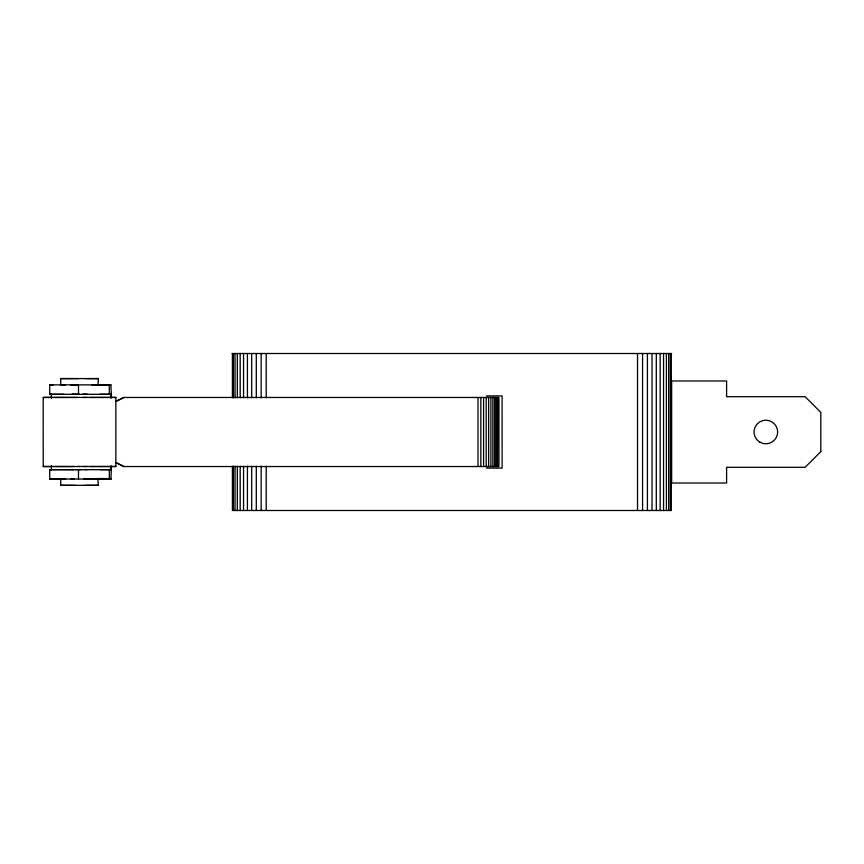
<?xml version="1.0" encoding="UTF-8"?>
<svg xmlns="http://www.w3.org/2000/svg" width="864" height="864" viewBox="0 0 864 864"><rect width="100%" height="100%" fill="white"/><g stroke="black" fill="none" stroke-linecap="round" stroke-linejoin="round"><path stroke-width="1.3" d="M78.149 378.583L60.75 378.594L60.739 384.869L65.264 384.869M98.042 384.88L98.323 378.594L60.75 378.594M111.11 398.196L110.938 394.373L109.318 394.297L109.328 384.88L70.805 384.858M497.578 466.538L497.675 397.462M111.434 467.456L110.905 479.088L70.816 479.023M51.484 465.782L51.289 469.67L49.702 469.649L49.712 479.056L60.556 479.088M111.11 465.782L110.905 469.67L49.702 469.649M51.289 479.088L60.696 478.559M115.69 401.458L123.682 397.462L498.96 397.462L498.96 466.538L123.682 466.538L115.69 462.542M116.014 401.458L124.006 397.462M98.323 378.594L85.741 378.605M97.891 479.045L98.366 485.32L85.039 485.341M65.75 479.034L60.707 479.045L60.707 485.33L98.366 485.32M87.178 394.157L83.225 394.157M71.323 466.528L43.211 466.517L43.2 397.429L115.862 397.429L115.873 466.506L90.137 466.528M87.178 397.429L83.225 397.429M115.862 397.429L90.126 397.451M43.211 466.517L79.272 466.506M87.188 466.506L83.225 466.506M87.188 469.649L84.899 469.649M49.712 479.056L74.023 479.023M110.905 394.319L49.712 394.286L49.712 384.869L53.19 384.858M49.712 394.286L63.72 394.286M232.07 353.506L671.652 353.506M78.149 384.869L49.712 384.869M97.654 384.901L110.905 384.901L111.434 396.533M79.261 394.157L72.025 394.157M99.857 394.286L109.318 394.297M486.4 395.896L502.103 395.896L502.103 468.104L486.4 468.104M77.242 397.429L72.025 397.429M71.323 397.451L43.2 397.429M73.796 466.506L72.025 466.506M78.3 466.484L115.873 466.506M73.807 469.649L72.025 469.649M51.289 469.67L72.479 469.67M75.384 469.649L81.313 469.638M99.889 469.627L110.905 469.67M97.794 478.548L111.046 478.548M51.354 478.958L60.631 478.958M97.729 478.948L110.981 478.948M83.776 479.023L98.356 479.034M75.298 485.341L60.707 485.33M91.832 384.869L98.323 384.88M104.846 479.023L110.905 479.088M109.328 384.88L110.905 384.901M116.014 462.542L124.006 466.538M51.278 394.319L51.484 398.196M109.339 469.638L109.35 479.034M78.484 384.858L78.484 394.286M78.494 469.627L78.494 479.023M671.317 353.506L671.317 510.494L232.405 510.494L232.405 466.214M670.313 353.506L670.313 510.494M668.671 353.506L668.671 510.494M666.392 353.506L666.392 510.494M663.541 353.506L663.541 510.494M660.161 353.506L660.161 510.494M656.294 353.506L656.294 510.494M652.028 353.506L652.028 510.494M647.428 353.506L647.428 510.494M642.568 353.506L642.568 510.494M637.524 353.506L637.524 510.494M496.919 397.462L496.919 466.538M495.904 397.462L495.904 466.538M494.543 397.462L494.543 466.538M492.858 397.462L492.858 466.538M490.892 397.462L490.892 466.538M488.657 397.462L488.657 466.538M486.216 397.462L486.216 466.538M483.592 397.462L483.592 466.538M480.838 397.462L480.838 466.538M477.997 397.462L478.008 466.538M266.198 353.506L266.198 397.786M266.198 466.214L266.198 510.494M261.155 353.506L261.155 397.786M261.155 466.214L261.155 510.494M256.295 353.506L256.295 397.786M256.295 466.214L256.295 510.494M251.694 353.506L251.694 397.786M251.694 466.214L251.694 510.494M247.428 353.506L247.428 397.786M247.428 466.214L247.428 510.494M243.562 353.506L243.562 397.786M243.562 466.214L243.562 510.494M240.181 353.506L240.181 397.786M240.181 466.214L240.181 510.494M237.33 353.506L237.33 397.786M237.33 466.214L237.33 510.494M235.051 353.506L235.051 397.786M235.051 466.214L235.051 510.494M233.41 353.506L233.41 397.786M233.41 466.214L233.41 510.494M232.405 353.506L232.405 397.786M820.8 451.624L805.097 467.327L726.602 467.327L726.602 483.019L671.652 483.019L671.652 380.981L726.602 380.981L726.602 396.673L805.097 396.673L820.8 412.376L820.8 451.624M759.964 442.195A11.772 11.772 0 0 0 777.622 432A11.772 11.772 0 0 0 759.964 421.805A11.772 11.772 0 0 0 759.964 442.195"/></g></svg>
